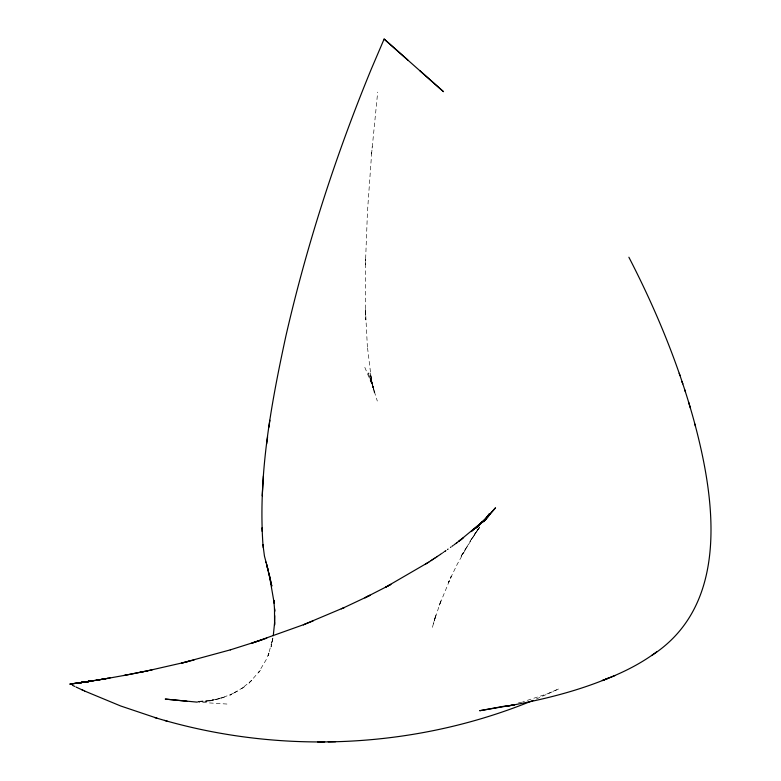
<?xml version="1.0" encoding="UTF-8"?>
<svg xmlns="http://www.w3.org/2000/svg" width="781" height="781" viewBox="0 0 781 781"><rect width="100%" height="100%" fill="white"/><g stroke="black" fill="none" stroke-linecap="round" stroke-linejoin="round"><path stroke-width="0.59" stroke-dasharray="3.9 2.93" d="M371.58 153.964L377.692 92.129M371.707 152.49L367.48 211.446L365.42 264.661L365.528 258.989L365.733 319.937L365.401 308.466L367.382 346.901M372.088 148.175L372.215 146.721M272.608 639.024L271.066 646.912L272.872 638.028L268.186 655.689L269.425 651.725L266.204 659.672L258.355 672.841L260.942 669.659L249.002 683.15L251.794 680.388L241.349 688.793L245.009 686.489L229.799 695.246L239.367 690.111M432.401 627.358L436.052 614.569L433.357 623.873M435.476 616.746L434.392 620.339L441.255 599.808L439.166 605.695L451.193 576.466L448.401 582.558L457.119 564.468L468.336 544.464L460.487 557.204L478.392 528.835L469.596 541.946L479.69 527.175M479.759 526.97L474.477 534.575L480.793 525.73M233.451 693.284L220.838 698.351L225.074 696.779L211.309 700.577M536.274 699.044L558.932 688.822L547.1 693.909L522.723 701.855M518.252 702.998L521.64 702.168M215.937 699.385L221.14 698.302L208.537 700.86L213.555 699.893L197.886 701.475L211.085 700.86M197.73 701.504L207.043 701.25L197.739 701.416M198.208 701.553L201.615 701.67L197.974 701.533M226.959 704.042L198.55 702.246M364.815 367.334L373.25 387.62L368.163 372.888L374.841 392.296L369.882 377.34L377.321 401.063M372.605 385.619L373.591 389.387L370.048 372.957L374.304 392.902L370.829 376.169L371.336 379.097L367.177 344.929M202.035 701.475L198.579 701.475L202.035 701.475"/><path stroke-width="1.17" d="M274.727 615.692L274.57 625.073L274.512 608.663L274.707 611.328L273.838 600.404L274.18 603.176L269.152 574.133M407.838 60.049L384.125 39.05L371.2 69.294C335.625 155.731 306.748 245 285.866 336.123C271.007 404.695 258.033 474.985 263.012 545.411M263.422 475.971L262.24 495.837M274.609 622.613L273.282 635.705M268.898 427.285L269.855 420.276M266.624 443.969L267.61 436.843M483.605 521.796L489.218 513.937L483.683 521.649M485.509 519.629L490.087 514.015L484.054 520.927M483.566 521.503L495.525 507.806L483.849 520.986L489.013 515.372L476.342 527.946L487.881 516.573L476.996 526.706L482.843 521.444L458.779 541.321L463.582 537.621M461.737 539.046L458.837 541.253M456.67 542.873L458.164 541.76M457.217 542.463L453.937 544.894M615.067 675.536L602.317 680.554C621.569 673.281 640.322 664.133 656.811 651.715M651.588 655.562C729.503 605.353 715.396 501.236 694.885 424.103M451.994 546.3L453.097 545.499M450.442 547.413L450.94 547.061M447.484 549.512L448.099 549.082M445.326 551.025L445.941 550.595M444.604 551.523L445.092 551.191M443.266 552.45L443.754 552.108M441.919 553.378L442.407 553.036M440.562 554.305L441.187 553.875M440.445 554.383L438.317 555.808M436.94 556.736L437.692 556.228L434.714 558.21M434.958 558.044L432.977 559.352M429.208 561.793L433.475 559.03M430.975 560.651L431.971 560.006M429.452 561.627L425.381 564.214M427.91 562.623L385.775 587.117L390.9 584.364L387.913 585.975M386.615 586.668L364.834 597.807L370.009 595.249L367.031 596.723M365.615 597.426L343.513 607.862M341.287 608.858L344.226 607.54L303.36 624.78L313.21 620.856M533.159 700.381C417.171 748.061 285.006 754.71 164.488 720.394M608.087 678.269C575.509 691.781 541.008 700.108 506.361 706.268L514.562 704.755L479.68 710.72L506.947 705.721M303.955 624.546L251.863 643.163L266.741 638.204M261.947 639.834L230.307 649.87M230.512 649.812L181.534 663.108L194.127 659.945M186.454 661.888L189.197 661.204M184.277 662.434L147.219 670.889M152.236 669.834L123.759 675.526M147.316 670.869L142.396 671.894M143.538 671.66L125.145 675.272M139.858 672.412L141.078 672.158M126.268 675.057L106.841 678.533M110.062 677.976L104.332 678.953M108.1 678.318L92.334 680.876M105.581 678.738L101.813 679.363M101.198 679.47L103.072 679.158M102.496 679.255L98.689 679.88M100.554 679.577L96.161 680.28L96.785 680.183M97.42 680.075L98.045 679.978M97.459 680.075L69.968 684.107L90.42 681.257L80.062 682.721L90.098 681.237L82.435 682.369M93.652 680.671L87.423 681.628L88.653 681.442M89.932 681.247L92.441 680.866M87.443 681.628L79.965 682.721L90 681.247M84.924 681.998L86.154 681.823M84.807 682.028L79.847 682.74L89.512 681.393L69.968 684.107M317.633 741.95L324.691 741.872M328.215 741.813L335.576 741.725M197.339 702.158L165.23 699.083L186.952 701.24M84.797 691.107L120.625 705.965L157.108 718.237M154.501 717.485L167.378 721.244M84.699 691.058L82.112 689.877L83.274 690.414M82.239 689.935L77.28 687.622M76.04 687.036L76.626 687.309M74.81 686.45L72.379 685.279M384.125 39.05L443.491 91.68L419.856 70.7M628.881 257.232C656.714 311.15 679.929 367.646 695.5 426.367M679.197 373.259L680.017 375.622M682.018 381.509L682.223 382.134M682.213 382.094L682.809 383.901M684.732 389.768L685.318 391.593M688.588 402.078L690.355 407.985M262.933 544.533L264.447 556.092L268.43 571.204L266.975 565.883M265.852 561.978L266.096 562.808M266.741 565.073L266.516 564.253L271.808 586.131L268.801 572.551M263.109 546.534L263.187 547.422M261.996 527.858L262.172 531.422M478.304 525.525L471.177 531.549L478.304 525.525"/></g></svg>
